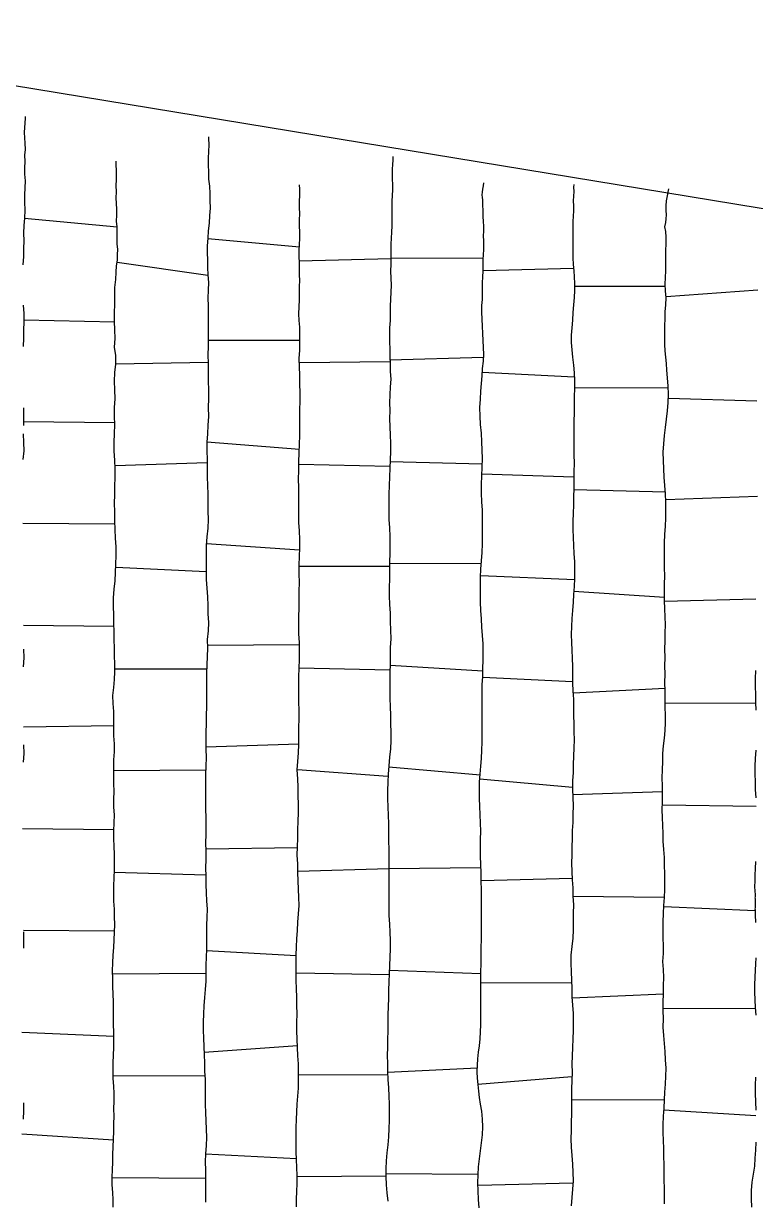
# Model space of a CAD drawing. Extents: x 703186 to 703989, y 1560402 to 1561368.
# Drawn here: x 703213.2 to 703249.1, y 1560906.8 to 1560964.6 of the extents above; entities that cross this region are included whole.
import ezdxf

# ---------------------------------------------------------------- set-up
doc = ezdxf.new("R2010")
doc.units = 0
for name, color, linetype in [('10124_2002_REAL', 30, 'Continuous'), ('AGROCAD PLL', 7, 'Continuous'), ('PANTE_2002', 7, 'Continuous')]:
    doc.layers.add(name, color=color, linetype=linetype)

msp = doc.modelspace()

# ---------------------------------------------------------------- linework, layer by layer
at = {"layer": '10124_2002_REAL'}
for points in [[(703213.2461, 1560960.07), (703213.2421, 1560959.9841), (703213.2383, 1560959.7482), (703213.2085, 1560959.5307), (703213.1935, 1560959.2909), (703213.2208, 1560959.0236), (703213.2336, 1560958.7566), (703213.2425, 1560958.4489), (703213.2197, 1560958.1708), (703213.2249, 1560957.8598), (703213.2075, 1560957.5594), (703213.2081, 1560957.2459), (703213.2517, 1560956.9078), (703213.2238, 1560956.5755), (703213.2142, 1560956.2325), (703213.2196, 1560955.8607), (703213.2321, 1560955.4728), (703213.2191, 1560955.0876), (703213.1851, 1560954.7185), (703213.1735, 1560954.3424), (703213.1848, 1560953.974), (703213.1698, 1560953.584), (703213.1738, 1560953.1955), (703213.1397, 1560952.794)], [(703222.2553, 1560959.0784), (703222.2581, 1560959.0016), (703222.263, 1560958.681), (703222.2513, 1560958.3538), (703222.2361, 1560958.022), (703222.2363, 1560957.6924), (703222.2496, 1560957.3451), (703222.2531, 1560956.9949), (703222.2995, 1560956.6463), (703222.3233, 1560956.2994), (703222.3223, 1560955.9464), (703222.3326, 1560955.5748), (703222.3013, 1560955.2057), (703222.2885, 1560954.8281), (703222.2369, 1560954.4662), (703222.2277, 1560954.0969), (703222.1931, 1560953.7292), (703222.1887, 1560953.3874), (703222.2005, 1560953.0249), (703222.2018, 1560952.659), (703222.2154, 1560952.2926), (703222.2469, 1560951.9199), (703222.236, 1560951.5449), (703222.2122, 1560951.1598), (703222.2328, 1560950.767), (703222.2329, 1560950.3797), (703222.2297, 1560949.995), (703222.233, 1560949.5892), (703222.2444, 1560949.1895), (703222.2436, 1560948.7758), (703222.2246, 1560948.3685), (703222.2346, 1560947.9349), (703222.2364, 1560947.5), (703222.2419, 1560947.0826), (703222.2489, 1560946.6504), (703222.2556, 1560946.2189), (703222.2439, 1560945.7871), (703222.2453, 1560945.3448), (703222.2141, 1560944.9224), (703222.2049, 1560944.4951), (703222.1716, 1560944.0789), (703222.175, 1560943.656), (703222.1815, 1560943.2296), (703222.1866, 1560942.802), (703222.1872, 1560942.372), (703222.2023, 1560941.9444), (703222.2123, 1560941.5263), (703222.2173, 1560941.1096), (703222.2262, 1560940.6929), (703222.2299, 1560940.2763), (703222.2188, 1560939.851), (703222.1718, 1560939.4322), (703222.1428, 1560939.0118), (703222.1441, 1560938.5894), (703222.1377, 1560938.1769), (703222.1391, 1560937.7555), (703222.1464, 1560937.337), (703222.1758, 1560936.9147), (703222.2068, 1560936.4859), (703222.2129, 1560936.063), (703222.2234, 1560935.644), (703222.2456, 1560935.2239), (703222.2333, 1560934.8062), (703222.1951, 1560934.3858), (703222.1988, 1560933.9682), (703222.1807, 1560933.5584), (703222.163, 1560933.1474), (703222.1492, 1560932.7226), (703222.1468, 1560932.3225), (703222.1621, 1560931.9036), (703222.151, 1560931.4894), (703222.1503, 1560931.0813), (703222.1448, 1560930.6679), (703222.1308, 1560930.2488), (703222.1145, 1560929.8329), (703222.1152, 1560929.4207), (703222.1295, 1560929.0019), (703222.1329, 1560928.5844), (703222.1218, 1560928.1673), (703222.1054, 1560927.7411), (703222.0997, 1560927.324), (703222.1034, 1560926.9056), (703222.1024, 1560926.4803), (703222.1061, 1560926.0606), (703222.1204, 1560925.6403), (703222.114, 1560925.2246), (703222.115, 1560924.8094), (703222.1121, 1560924.4045), (703222.118, 1560923.9951), (703222.1153, 1560923.5829), (703222.112, 1560923.1701), (703222.1159, 1560922.7625), (703222.1187, 1560922.3502), (703222.1343, 1560921.9408), (703222.1551, 1560921.548), (703222.1795, 1560921.1513), (703222.1792, 1560920.7488), (703222.1614, 1560920.3488), (703222.1599, 1560919.9512), (703222.1613, 1560919.5658), (703222.1542, 1560919.1799), (703222.1333, 1560918.7921), (703222.1209, 1560918.3965), (703222.128, 1560918.0059), (703222.1187, 1560917.6084), (703222.0949, 1560917.2045), (703222.054, 1560916.8033), (703222.0258, 1560916.3997), (703222.0056, 1560915.9978), (703221.9971, 1560915.5981), (703221.9933, 1560915.2024), (703222.001, 1560914.8027), (703222.0158, 1560914.3941), (703222.0452, 1560913.9892), (703222.0586, 1560913.593), (703222.063, 1560913.1879), (703222.0813, 1560912.7774), (703222.0899, 1560912.3702), (703222.0849, 1560911.9607), (703222.0947, 1560911.5573), (703222.1103, 1560911.1545), (703222.1206, 1560910.751), (703222.1399, 1560910.3454), (703222.1481, 1560909.9353), (703222.1371, 1560909.5285), (703222.1124, 1560909.1319), (703222.0914, 1560908.726), (703222.1031, 1560908.3298), (703222.1079, 1560907.9393), (703222.1107, 1560907.5436), (703222.0993, 1560907.1473), (703222.0977, 1560906.747)], [(703217.5741, 1560906.5009), (703217.5631, 1560906.8614), (703217.5494, 1560907.2301), (703217.5231, 1560907.6017), (703217.5263, 1560907.9783), (703217.5369, 1560908.347), (703217.5492, 1560908.7225), (703217.5585, 1560909.0917), (703217.5685, 1560909.4676), (703217.5846, 1560909.8487), (703217.5968, 1560910.2185), (703217.605, 1560910.5929), (703217.6138, 1560910.9698), (703217.6101, 1560911.3406), (703217.6154, 1560911.7181), (703217.6123, 1560912.0841), (703217.5969, 1560912.4568), (703217.5744, 1560912.83), (703217.5737, 1560913.2048), (703217.5771, 1560913.5906), (703217.5866, 1560913.97), (703217.6011, 1560914.3494), (703217.5971, 1560914.7268), (703217.5957, 1560915.0968), (703217.5939, 1560915.4723), (703217.5834, 1560915.8431), (703217.5814, 1560916.2144), (703217.579, 1560916.5895), (703217.5627, 1560916.9696), (703217.5561, 1560917.3484), (703217.546, 1560917.731), (703217.5425, 1560918.1182), (703217.5562, 1560918.5063), (703217.5714, 1560918.8803), (703217.5988, 1560919.2541), (703217.6241, 1560919.6398), (703217.6388, 1560920.0144), (703217.6516, 1560920.3854), (703217.6385, 1560920.7606), (703217.6301, 1560921.1437), (703217.6089, 1560921.5355), (703217.6059, 1560921.9164), (703217.6068, 1560922.2899), (703217.6169, 1560922.6818), (703217.6286, 1560923.0698), (703217.6321, 1560923.459), (703217.634, 1560923.8426), (703217.622, 1560924.227), (703217.6086, 1560924.6087), (703217.6017, 1560924.9877), (703217.6185, 1560925.3875), (703217.6314, 1560925.7727), (703217.6099, 1560926.1578), (703217.6008, 1560926.5453), (703217.6217, 1560926.9284), (703217.6078, 1560927.3195), (703217.6025, 1560927.7064), (703217.6005, 1560928.086), (703217.6052, 1560928.4739), (703217.6357, 1560928.8664), (703217.6294, 1560929.264), (703217.6056, 1560929.656), (703217.6044, 1560930.0501), (703217.6087, 1560930.448), (703217.601, 1560930.8493), (703217.5682, 1560931.2395), (703217.5619, 1560931.6321), (703217.5984, 1560932.0237), (703217.6293, 1560932.4171), (703217.6509, 1560932.8006), (703217.6511, 1560933.1898), (703217.6331, 1560933.5891), (703217.6337, 1560933.9809), (703217.6268, 1560934.3677), (703217.6144, 1560934.762), (703217.5992, 1560935.1829), (703217.5983, 1560935.5935), (703217.5918, 1560936.0146), (703217.5898, 1560936.4393), (703217.6227, 1560936.8583), (703217.6702, 1560937.2625), (703217.6847, 1560937.6732), (703217.7047, 1560938.091), (703217.7157, 1560938.5104), (703217.7105, 1560938.9309), (703217.6904, 1560939.3684), (703217.6746, 1560939.7914), (703217.6524, 1560940.2198), (703217.6458, 1560940.6501), (703217.634, 1560941.0811), (703217.6545, 1560941.4959), (703217.6539, 1560941.9201), (703217.6663, 1560942.3504), (703217.6725, 1560942.7669), (703217.6597, 1560943.1911), (703217.6272, 1560943.6435), (703217.6204, 1560944.0694), (703217.6335, 1560944.5021), (703217.6572, 1560944.9372), (703217.6433, 1560945.3597), (703217.6296, 1560945.7851), (703217.6642, 1560946.2079), (703217.6599, 1560946.6424), (703217.6407, 1560947.0683), (703217.6475, 1560947.4937), (703217.7051, 1560947.9148), (703217.6984, 1560948.3373), (703217.6438, 1560948.7511), (703217.6647, 1560949.1775), (703217.6527, 1560949.5892), (703217.6436, 1560950.0037), (703217.6342, 1560950.4245), (703217.6485, 1560950.8489), (703217.6528, 1560951.2731), (703217.6531, 1560951.6733), (703217.7002, 1560952.0762), (703217.715, 1560952.4289), (703217.7358, 1560952.7343), (703217.7766, 1560953.0165), (703217.7825, 1560953.2962), (703217.7922, 1560953.5461), (703217.7733, 1560953.821), (703217.7621, 1560954.0938), (703217.7717, 1560954.3767), (703217.7608, 1560954.6565), (703217.7261, 1560954.9393), (703217.7492, 1560955.2306), (703217.7546, 1560955.5211), (703217.7389, 1560955.7975), (703217.7235, 1560956.0772), (703217.7361, 1560956.3704), (703217.725, 1560956.6774), (703217.7267, 1560956.9621), (703217.7388, 1560957.2257), (703217.7274, 1560957.462), (703217.7115, 1560957.6602), (703217.7196, 1560957.8059), (703217.7247, 1560957.8805)], [(703231.3062, 1560958.1125), (703231.3085, 1560957.9305), (703231.2839, 1560957.7141), (703231.2715, 1560957.4942), (703231.2726, 1560957.2546), (703231.2791, 1560957.0007), (703231.2954, 1560956.7379), (703231.2958, 1560956.4726), (703231.2726, 1560956.2019), (703231.2561, 1560955.9222), (703231.2527, 1560955.637), (703231.2573, 1560955.335), (703231.2622, 1560955.0224), (703231.257, 1560954.7029), (703231.2359, 1560954.3924), (703231.2181, 1560954.0911), (703231.2102, 1560953.7974), (703231.2146, 1560953.484), (703231.2091, 1560953.1562), (703231.2099, 1560952.8136), (703231.199, 1560952.4808), (703231.2012, 1560952.1364), (703231.2177, 1560951.7904), (703231.2102, 1560951.4459), (703231.1933, 1560951.1059), (703231.1725, 1560950.7557), (703231.1719, 1560950.4033), (703231.1725, 1560950.0512), (703231.1462, 1560949.6978), (703231.144, 1560949.348), (703231.1406, 1560948.9989), (703231.1575, 1560948.643), (703231.1624, 1560948.2844), (703231.1728, 1560947.9174), (703231.1815, 1560947.5494), (703231.2014, 1560947.1689), (703231.1841, 1560946.7893), (703231.1595, 1560946.4005), (703231.1392, 1560946.0162), (703231.1535, 1560945.6315), (703231.1503, 1560945.235), (703231.1622, 1560944.826), (703231.1757, 1560944.4267), (703231.194, 1560944.0283), (703231.1877, 1560943.6167), (703231.1685, 1560943.2088), (703231.1589, 1560942.7961), (703231.149, 1560942.3752), (703231.1252, 1560941.9506), (703231.1056, 1560941.527), (703231.1154, 1560941.1064), (703231.1164, 1560940.6924), (703231.1179, 1560940.2761), (703231.1371, 1560939.8663), (703231.1586, 1560939.4468), (703231.162, 1560939.0184), (703231.1549, 1560938.6113), (703231.1497, 1560938.196), (703231.1499, 1560937.7819), (703231.1447, 1560937.3653), (703231.1281, 1560936.9453), (703231.1209, 1560936.5305), (703231.1444, 1560936.1109), (703231.1771, 1560935.6827), (703231.1814, 1560935.2682), (703231.201, 1560934.8431), (703231.2027, 1560934.4222), (703231.1846, 1560933.9929), (703231.1837, 1560933.5861), (703231.1833, 1560933.1782), (703231.1577, 1560932.7598), (703231.1584, 1560932.3515), (703231.1528, 1560931.9301), (703231.1545, 1560931.4983), (703231.1718, 1560931.0747), (703231.1909, 1560930.6699), (703231.1938, 1560930.2536), (703231.2051, 1560929.8329), (703231.206, 1560929.4224), (703231.185, 1560929.0198), (703231.1512, 1560928.6012), (703231.109, 1560928.1882), (703231.0735, 1560927.7778), (703231.0591, 1560927.3786), (703231.0488, 1560926.9776), (703231.0385, 1560926.5713), (703231.0618, 1560926.1587), (703231.0782, 1560925.752), (703231.0923, 1560925.3367), (703231.0968, 1560924.9167), (703231.0989, 1560924.4932), (703231.1095, 1560924.0776), (703231.1167, 1560923.6583), (703231.1117, 1560923.2423), (703231.1162, 1560922.8321), (703231.119, 1560922.4257), (703231.1099, 1560922.024), (703231.1128, 1560921.6276), (703231.1122, 1560921.2321), (703231.1145, 1560920.8281), (703231.1488, 1560920.4137), (703231.1613, 1560920.0102), (703231.1763, 1560919.6002), (703231.1763, 1560919.196), (703231.165, 1560918.7839), (703231.144, 1560918.3826), (703231.1295, 1560917.9755), (703231.1092, 1560917.5685), (703231.0928, 1560917.172), (703231.0883, 1560916.7675), (703231.0771, 1560916.3563), (703231.0662, 1560915.9531), (703231.0569, 1560915.5505), (703231.06, 1560915.1549), (703231.0526, 1560914.7614), (703231.0472, 1560914.3625), (703231.0315, 1560913.9623), (703231.0435, 1560913.5654), (703231.0488, 1560913.1655), (703231.067, 1560912.7704), (703231.0981, 1560912.3659), (703231.1035, 1560911.9673), (703231.1214, 1560911.5666), (703231.1205, 1560911.1584), (703231.1209, 1560910.761), (703231.1153, 1560910.3731), (703231.0884, 1560909.9675), (703231.0568, 1560909.5723), (703231.0167, 1560909.1784), (703230.9774, 1560908.7769), (703230.961, 1560908.3942), (703230.959, 1560908.0057), (703230.9864, 1560907.6101), (703231.0205, 1560907.2113), (703231.0599, 1560906.8003)], [(703226.5695, 1560906.5202), (703226.5808, 1560906.8986), (703226.5903, 1560907.2821), (703226.6082, 1560907.6686), (703226.6054, 1560908.0625), (703226.5894, 1560908.4557), (703226.5708, 1560908.844), (703226.5607, 1560909.2325), (703226.5551, 1560909.6364), (703226.5584, 1560910.038), (703226.5672, 1560910.4237), (703226.5776, 1560910.8151), (703226.5885, 1560911.1936), (703226.6143, 1560911.5677), (703226.6386, 1560911.9624), (703226.6673, 1560912.3592), (703226.6777, 1560912.7549), (703226.6771, 1560913.1534), (703226.666, 1560913.5424), (703226.6457, 1560913.9427), (703226.621, 1560914.3424), (703226.6062, 1560914.7521), (703226.5963, 1560915.1712), (703226.5909, 1560915.5831), (703226.6012, 1560915.9947), (703226.5975, 1560916.4054), (703226.5871, 1560916.8156), (703226.5679, 1560917.2345), (703226.5593, 1560917.649), (703226.5661, 1560918.066), (703226.5666, 1560918.4811), (703226.5671, 1560918.8824), (703226.5801, 1560919.2857), (703226.5948, 1560919.6918), (703226.6174, 1560920.0996), (703226.6489, 1560920.5073), (703226.6791, 1560920.9107), (703226.6986, 1560921.3198), (703226.6933, 1560921.7223), (703226.6679, 1560922.1292), (703226.651, 1560922.5369), (703226.6474, 1560922.9506), (703226.6341, 1560923.3724), (703226.6122, 1560923.7875), (703226.6242, 1560924.209), (703226.6342, 1560924.6275), (703226.6483, 1560925.0434), (703226.6645, 1560925.4581), (703226.6731, 1560925.8805), (703226.668, 1560926.294), (703226.665, 1560926.7094), (703226.65, 1560927.1364), (703226.6353, 1560927.551), (703226.6164, 1560927.9803), (703226.6473, 1560928.3993), (703226.6776, 1560928.816), (703226.6846, 1560929.2331), (703226.6835, 1560929.6485), (703226.698, 1560930.0646), (703226.7052, 1560930.4877), (703226.6999, 1560930.9091), (703226.6871, 1560931.3139), (703226.6936, 1560931.7292), (703226.6901, 1560932.1497), (703226.6902, 1560932.5615), (703226.7108, 1560932.9854), (703226.7194, 1560933.4033), (703226.724, 1560933.828), (703226.7167, 1560934.2397), (703226.6963, 1560934.6636), (703226.6892, 1560935.0919), (703226.6924, 1560935.505), (703226.7002, 1560935.9357), (703226.7034, 1560936.353), (703226.7126, 1560936.7662), (703226.721, 1560937.1898), (703226.7063, 1560937.6155), (703226.7065, 1560938.0453), (703226.7246, 1560938.4638), (703226.7315, 1560938.8882), (703226.7377, 1560939.3069), (703226.7225, 1560939.7202), (703226.6931, 1560940.1402), (703226.6894, 1560940.5741), (703226.6979, 1560940.997), (703226.6823, 1560941.425), (703226.69, 1560941.8451), (703226.6684, 1560942.2601), (703226.6888, 1560942.686), (703226.698, 1560943.118), (703226.7115, 1560943.5527), (703226.7242, 1560943.9836), (703226.7398, 1560944.4077), (703226.7322, 1560944.8276), (703226.7336, 1560945.2448), (703226.7326, 1560945.6701), (703226.7609, 1560946.0863), (703226.7508, 1560946.5098), (703226.7418, 1560946.9437), (703226.738, 1560947.3643), (703226.7183, 1560947.7794), (703226.7141, 1560948.1914), (703226.7328, 1560948.5968), (703226.7318, 1560948.9817), (703226.7374, 1560949.3607), (703226.743, 1560949.7194), (703226.7138, 1560950.0524), (703226.6866, 1560950.3901), (703226.6988, 1560950.7313), (703226.7218, 1560951.0737), (703226.72, 1560951.4162), (703226.7307, 1560951.7319), (703226.739, 1560952.0146), (703226.7281, 1560952.2922), (703226.7244, 1560952.5849), (703226.7167, 1560952.881), (703226.7093, 1560953.1916), (703226.7129, 1560953.499), (703226.7236, 1560953.7881), (703226.7332, 1560954.0896), (703226.7327, 1560954.3931), (703226.719, 1560954.697), (703226.7202, 1560955.0013), (703226.734, 1560955.2992), (703226.7248, 1560955.6012), (703226.7169, 1560955.8996), (703226.739, 1560956.2078), (703226.7425, 1560956.5061), (703226.719, 1560956.7152)], [(703235.55, 1560906.4748), (703235.5165, 1560906.8855), (703235.5002, 1560907.3022), (703235.4899, 1560907.7064), (703235.4909, 1560908.0985), (703235.5159, 1560908.4959), (703235.5636, 1560908.8887), (703235.6197, 1560909.2749), (703235.6653, 1560909.6676), (703235.7087, 1560910.0579), (703235.7296, 1560910.4508), (703235.7174, 1560910.834), (703235.6731, 1560911.2166), (703235.6114, 1560911.5737), (703235.5638, 1560911.898), (703235.5248, 1560912.2065), (703235.4921, 1560912.5253), (703235.4668, 1560912.8407), (703235.4571, 1560913.1618), (703235.4647, 1560913.4799), (703235.4797, 1560913.7933), (703235.5203, 1560914.1134), (703235.5581, 1560914.4375), (703235.5895, 1560914.7677), (703235.6125, 1560915.1151), (703235.6334, 1560915.4682), (703235.6336, 1560915.8167), (703235.6326, 1560916.1774), (703235.6318, 1560916.5486), (703235.6277, 1560916.9205), (703235.635, 1560917.3015), (703235.6371, 1560917.6861), (703235.6369, 1560918.0719), (703235.6387, 1560918.4656), (703235.6399, 1560918.8548), (703235.6405, 1560919.254), (703235.6561, 1560919.6609), (703235.6672, 1560920.0634), (703235.6646, 1560920.4739), (703235.669, 1560920.8767), (703235.6687, 1560921.2859), (703235.6656, 1560921.6873), (703235.6588, 1560922.0923), (703235.6537, 1560922.5124), (703235.6433, 1560922.9218), (703235.631, 1560923.3334), (703235.6136, 1560923.7428), (703235.6092, 1560924.1568), (703235.6174, 1560924.5656), (703235.6252, 1560924.9683), (703235.6141, 1560925.3752), (703235.6026, 1560925.788), (703235.5806, 1560926.1935), (703235.5626, 1560926.592), (703235.558, 1560926.9932), (703235.568, 1560927.3912), (703235.6026, 1560927.7763), (703235.636, 1560928.1697), (703235.6613, 1560928.5511), (703235.6802, 1560928.948), (703235.6931, 1560929.3504), (703235.6939, 1560929.7561), (703235.6948, 1560930.1629), (703235.6916, 1560930.5661), (703235.6936, 1560930.9623), (703235.6879, 1560931.3592), (703235.6942, 1560931.7607), (703235.702, 1560932.1676), (703235.7214, 1560932.565), (703235.7331, 1560932.9696), (703235.7434, 1560933.3665), (703235.7524, 1560933.7744), (703235.7476, 1560934.1804), (703235.7178, 1560934.5813), (703235.6839, 1560934.9934), (703235.6694, 1560935.4096), (703235.6375, 1560935.8155), (703235.6114, 1560936.2237), (703235.6115, 1560936.6366), (703235.6176, 1560937.0467), (703235.6192, 1560937.4545), (703235.6357, 1560937.8493), (703235.6552, 1560938.2533), (703235.6914, 1560938.6663), (703235.7161, 1560939.0802), (703235.7137, 1560939.4894), (703235.7157, 1560939.9008), (703235.7171, 1560940.3161), (703235.7043, 1560940.7341), (703235.6795, 1560941.1484), (703235.6681, 1560941.5696), (703235.6638, 1560941.9952), (703235.6756, 1560942.4219), (703235.6892, 1560942.8505), (703235.7099, 1560943.2701), (703235.6996, 1560943.6803), (703235.6856, 1560944.0971), (703235.6599, 1560944.5183), (703235.6206, 1560944.9415), (703235.5944, 1560945.363), (703235.5887, 1560945.7842), (703235.6056, 1560946.1896), (703235.6338, 1560946.5763), (703235.663, 1560946.9616), (703235.6892, 1560947.3352), (703235.7085, 1560947.7046), (703235.7541, 1560948.0537), (703235.7694, 1560948.3867), (703235.7603, 1560948.723), (703235.747, 1560949.0664), (703235.7271, 1560949.4167), (703235.7079, 1560949.7743), (703235.6885, 1560950.1229), (703235.6717, 1560950.4704), (703235.6764, 1560950.7938), (703235.7149, 1560951.0873), (703235.7166, 1560951.3623), (703235.7068, 1560951.6346), (703235.7084, 1560951.911), (703235.7264, 1560952.1971), (703235.7465, 1560952.4857), (703235.7394, 1560952.7678), (703235.7388, 1560953.0403), (703235.7669, 1560953.2931), (703235.7847, 1560953.5173), (703235.7832, 1560953.7434), (703235.7766, 1560953.9755), (703235.7676, 1560954.2094), (703235.7697, 1560954.4454), (703235.7717, 1560954.6862), (703235.7573, 1560954.9223), (703235.7487, 1560955.1575), (703235.7492, 1560955.3608), (703235.7474, 1560955.5164), (703235.7349, 1560955.661), (703235.7271, 1560955.7869), (703235.7308, 1560955.8926), (703235.7257, 1560955.9889), (703235.7123, 1560956.0957), (703235.7036, 1560956.2262), (703235.7097, 1560956.3615), (703235.7295, 1560956.5016), (703235.7542, 1560956.6702), (703235.7778, 1560956.8181)], [(703240.1958, 1560956.7403), (703240.1894, 1560956.6), (703240.1914, 1560956.3832), (703240.1842, 1560956.1636), (703240.1718, 1560955.932), (703240.1746, 1560955.6881), (703240.1779, 1560955.4367), (703240.1695, 1560955.1871), (703240.1545, 1560954.916), (703240.1443, 1560954.6374), (703240.1496, 1560954.3615), (703240.1536, 1560954.0673), (703240.1544, 1560953.756), (703240.1473, 1560953.4398), (703240.1432, 1560953.1328), (703240.1724, 1560952.8098), (703240.1955, 1560952.502), (703240.2215, 1560952.193), (703240.2308, 1560951.8684), (703240.2299, 1560951.5317), (703240.2183, 1560951.1797), (703240.1791, 1560950.8204), (703240.1565, 1560950.4497), (703240.1275, 1560950.0789), (703240.0953, 1560949.7027), (703240.0666, 1560949.3346), (703240.0665, 1560948.9704), (703240.0933, 1560948.6093), (703240.1379, 1560948.2462), (703240.1782, 1560947.8669), (703240.2122, 1560947.4841), (703240.2263, 1560947.1036), (703240.2248, 1560946.715), (703240.2176, 1560946.3153), (703240.2224, 1560945.9202), (703240.2171, 1560945.5172), (703240.2019, 1560945.1102), (703240.1976, 1560944.7074), (703240.1956, 1560944.3048), (703240.2016, 1560943.8845), (703240.2034, 1560943.4636), (703240.2066, 1560943.0439), (703240.2017, 1560942.6214), (703240.2002, 1560942.2097), (703240.1948, 1560941.8048), (703240.1842, 1560941.395), (703240.1807, 1560940.9804), (703240.1622, 1560940.5846), (703240.1559, 1560940.1893), (703240.1567, 1560939.7974), (703240.1723, 1560939.4022), (703240.1811, 1560939.0058), (703240.205, 1560938.6068), (703240.2231, 1560938.1994), (703240.2253, 1560937.79), (703240.225, 1560937.3854), (703240.212, 1560936.9898), (703240.1858, 1560936.6038), (703240.1693, 1560936.2168), (703240.137, 1560935.8172), (703240.1034, 1560935.4192), (703240.085, 1560935.0209), (703240.0666, 1560934.6286), (703240.0772, 1560934.2426), (703240.101, 1560933.8578), (703240.1242, 1560933.4701), (703240.1283, 1560933.0639), (703240.1266, 1560932.6617), (703240.1406, 1560932.2589), (703240.1535, 1560931.8569), (703240.174, 1560931.4516), (703240.1777, 1560931.046), (703240.1888, 1560930.6506), (703240.1941, 1560930.2489), (703240.2054, 1560929.8499), (703240.213, 1560929.4578), (703240.1945, 1560929.0603), (703240.1815, 1560928.6589), (703240.1633, 1560928.2545), (703240.1594, 1560927.8489), (703240.1341, 1560927.4459), (703240.1303, 1560927.0323), (703240.1439, 1560926.6306), (703240.1614, 1560926.2216), (703240.1564, 1560925.8091), (703240.1437, 1560925.4039), (703240.12, 1560925), (703240.1097, 1560924.6083), (703240.1065, 1560924.2101), (703240.1066, 1560923.8051), (703240.0839, 1560923.4057), (703240.0922, 1560922.9967), (703240.121, 1560922.589), (703240.15, 1560922.1866), (703240.1459, 1560921.7737), (703240.1759, 1560921.3603), (703240.1699, 1560920.9491), (703240.165, 1560920.5293), (703240.1605, 1560920.1259), (703240.1431, 1560919.7157), (703240.0947, 1560919.3048), (703240.0504, 1560918.8905), (703240.0475, 1560918.4898), (703240.0621, 1560918.0733), (703240.0804, 1560917.6514), (703240.0965, 1560917.2496), (703240.1079, 1560916.8347), (703240.1261, 1560916.4296), (703240.1627, 1560916.0263), (703240.1722, 1560915.6097), (703240.1618, 1560915.1906), (703240.1491, 1560914.7721), (703240.1365, 1560914.3481), (703240.1175, 1560913.9386), (703240.1003, 1560913.5306), (703240.1098, 1560913.1218), (703240.0978, 1560912.7221), (703240.0891, 1560912.3147), (703240.0798, 1560911.9101), (703240.079, 1560911.5001), (703240.0755, 1560911.0898), (703240.0689, 1560910.6811), (703240.0617, 1560910.2735), (703240.0584, 1560909.859), (703240.0753, 1560909.4483), (703240.1039, 1560909.0448), (703240.1267, 1560908.6273), (703240.1417, 1560908.2148), (703240.1579, 1560907.8041), (703240.1392, 1560907.393), (703240.1066, 1560906.9794), (703240.0681, 1560906.5729)], [(703244.6492, 1560906.6699), (703244.6533, 1560907.0566), (703244.6438, 1560907.4434), (703244.6415, 1560907.8353), (703244.6383, 1560908.2118), (703244.63, 1560908.6013), (703244.6212, 1560908.9967), (703244.6114, 1560909.3879), (703244.6038, 1560909.7788), (703244.5929, 1560910.1745), (703244.5907, 1560910.5586), (703244.6037, 1560910.9705), (703244.6295, 1560911.3774), (703244.6524, 1560911.7717), (703244.6739, 1560912.1616), (703244.6999, 1560912.5514), (703244.7231, 1560912.9398), (703244.7328, 1560913.3385), (703244.7081, 1560913.7424), (703244.6857, 1560914.1494), (703244.6528, 1560914.5436), (703244.6152, 1560914.9406), (703244.5894, 1560915.3494), (703244.598, 1560915.7612), (703244.5919, 1560916.1644), (703244.5941, 1560916.5836), (703244.5999, 1560916.9869), (703244.5975, 1560917.3863), (703244.6142, 1560917.7931), (703244.5948, 1560918.1881), (703244.5683, 1560918.577), (703244.5972, 1560918.968), (703244.5974, 1560919.3476), (703244.5907, 1560919.729), (703244.5828, 1560920.1241), (703244.5881, 1560920.5243), (703244.6016, 1560920.927), (703244.6195, 1560921.3273), (703244.6455, 1560921.7201), (703244.6634, 1560922.113), (703244.6758, 1560922.5063), (703244.6693, 1560922.8915), (703244.659, 1560923.288), (703244.6442, 1560923.6824), (703244.6134, 1560924.0809), (703244.5863, 1560924.4763), (703244.5786, 1560924.8611), (703244.5623, 1560925.254), (703244.5505, 1560925.6422), (703244.5419, 1560926.0223), (703244.5483, 1560926.4153), (703244.5574, 1560926.8095), (703244.5576, 1560927.2008), (703244.5426, 1560927.5976), (703244.5499, 1560927.99), (703244.5649, 1560928.3938), (703244.5765, 1560928.7829), (703244.6057, 1560929.1706), (703244.6535, 1560929.5494), (703244.6904, 1560929.9223), (703244.7054, 1560930.2901), (703244.7041, 1560930.6693), (703244.6905, 1560931.0628), (703244.6896, 1560931.4633), (703244.6842, 1560931.8646), (703244.6741, 1560932.2699), (703244.6796, 1560932.6809), (703244.676, 1560933.0877), (703244.6782, 1560933.5007), (703244.6698, 1560933.9106), (703244.6832, 1560934.3176), (703244.6885, 1560934.7153), (703244.6951, 1560935.1143), (703244.6849, 1560935.504), (703244.6615, 1560935.8909), (703244.6506, 1560936.2982), (703244.6491, 1560936.7091), (703244.653, 1560937.1077), (703244.6642, 1560937.5141), (703244.6596, 1560937.9143), (703244.6443, 1560938.3196), (703244.6436, 1560938.7292), (703244.6546, 1560939.1381), (703244.6733, 1560939.5454), (703244.6983, 1560939.9489), (703244.7101, 1560940.3474), (703244.7212, 1560940.7433), (703244.7185, 1560941.1411), (703244.7034, 1560941.5461), (703244.6744, 1560941.9476), (703244.6358, 1560942.356), (703244.617, 1560942.766), (703244.6004, 1560943.1725), (703244.5892, 1560943.5815), (703244.6114, 1560943.9993), (703244.6477, 1560944.4078), (703244.693, 1560944.8072), (703244.7448, 1560945.2084), (703244.8021, 1560945.6179), (703244.8352, 1560946.0246), (703244.8478, 1560946.4305), (703244.8316, 1560946.8374), (703244.8008, 1560947.2355), (703244.7727, 1560947.6124), (703244.7576, 1560947.951), (703244.7248, 1560948.2563), (703244.6923, 1560948.5667), (703244.6707, 1560948.8743), (703244.667, 1560949.1815), (703244.6711, 1560949.49), (703244.6693, 1560949.8162), (703244.6779, 1560950.1404), (703244.6917, 1560950.4816), (703244.7156, 1560950.8268), (703244.7304, 1560951.1749), (703244.7055, 1560951.5196), (703244.6837, 1560951.8465), (703244.6936, 1560952.1717), (703244.7126, 1560952.4996), (703244.7171, 1560952.8251), (703244.7153, 1560953.1524), (703244.7234, 1560953.4885), (703244.734, 1560953.8188), (703244.7317, 1560954.1516), (703244.7147, 1560954.4337), (703244.6726, 1560954.6528), (703244.7214, 1560954.8688), (703244.7283, 1560955.0547), (703244.7434, 1560955.2475), (703244.7413, 1560955.4534), (703244.7257, 1560955.6831), (703244.7519, 1560955.9285), (703244.8006, 1560956.1781), (703244.8535, 1560956.4326), (703244.8702, 1560956.5241)], [(703213.1508, 1560950.8063), (703213.1846, 1560950.3998), (703213.1751, 1560949.9933), (703213.1611, 1560949.5853), (703213.1706, 1560949.1821), (703213.1529, 1560948.7739)], [(703213.1642, 1560945.7586), (703213.1708, 1560945.3245), (703213.1663, 1560944.9045)], [(703213.1483, 1560944.4865), (703213.174, 1560944.0693), (703213.175, 1560943.6571), (703213.1379, 1560943.2304)], [(703213.1671, 1560933.9124), (703213.1841, 1560933.4846), (703213.1566, 1560933.0522)], [(703249.1271, 1560932.8691), (703249.111, 1560932.4779), (703249.1122, 1560932.0858), (703249.1147, 1560931.6901), (703249.118, 1560931.3), (703249.141, 1560930.9124)], [(703213.1604, 1560929.2154), (703213.1804, 1560928.7862), (703213.1502, 1560928.359)], [(703249.1328, 1560928.9474), (703249.1007, 1560928.5503), (703249.0816, 1560928.1737), (703249.0883, 1560927.7876), (703249.0981, 1560927.4003), (703249.1129, 1560927.0125), (703249.1392, 1560926.6085)], [(703249.1256, 1560923.4904), (703249.1019, 1560923.1372), (703249.0869, 1560922.817), (703249.082, 1560922.5252), (703249.0749, 1560922.2581), (703249.0824, 1560922.0324), (703249.0995, 1560921.8568), (703249.1075, 1560921.745), (703249.0955, 1560921.6919), (703249.0978, 1560921.6622), (703249.1008, 1560921.635), (703249.1005, 1560921.6154), (703249.1001, 1560921.6079), (703249.1014, 1560921.6048), (703249.1091, 1560921.5718), (703249.1068, 1560921.5432), (703249.1043, 1560921.5051), (703249.1081, 1560921.4673), (703249.1042, 1560921.4299), (703249.1038, 1560921.3837), (703249.1057, 1560921.3405), (703249.1038, 1560921.2991), (703249.1027, 1560921.2587), (703249.102, 1560921.2134), (703249.0958, 1560921.1637), (703249.0972, 1560921.1173), (703249.1046, 1560921.072), (703249.0998, 1560921.027), (703249.099, 1560920.9828), (703249.0993, 1560920.9236), (703249.0996, 1560920.8306), (703249.1072, 1560920.7311), (703249.1171, 1560920.6216), (703249.1252, 1560920.4921)], [(703213.1606, 1560920.029), (703213.1701, 1560919.6274), (703213.1653, 1560919.233)], [(703249.1424, 1560918.7608), (703249.1151, 1560918.4625), (703249.1014, 1560918.1441), (703249.0817, 1560917.8042), (703249.0702, 1560917.4348), (703249.0693, 1560917.06), (703249.086, 1560916.6883), (703249.1102, 1560916.3162), (703249.1323, 1560915.9396)], [(703249.129, 1560912.8962), (703249.1017, 1560912.4986), (703249.0992, 1560912.0878), (703249.1163, 1560911.6764), (703249.1336, 1560911.2684)], [(703213.1599, 1560911.6293), (703213.1682, 1560911.2374), (703213.1455, 1560910.8353)], [(703249.1443, 1560909.7005), (703249.1172, 1560909.3034), (703249.093, 1560908.9113), (703249.0661, 1560908.5234), (703249.0033, 1560908.1289), (703248.9488, 1560907.7292), (703248.9164, 1560907.3289), (703248.9049, 1560906.9189), (703248.9323, 1560906.5011)]]:
    msp.add_lwpolyline(points, dxfattribs=at)
at = {"layer": 'AGROCAD PLL', "color": 1, "true_color": 0xff0000}
for points in [[(703213.2184, 1560955.0805), (703217.7606, 1560954.6621)], [(703213.2184, 1560955.0805), (703217.7601, 1560954.6622)], [(703231.167, 1560948.1211), (703235.7632, 1560948.2513)], [(703240.225, 1560946.7595), (703244.8354, 1560946.7417)], [(703222.1731, 1560944.0971), (703226.7168, 1560943.7336)], [(703222.149, 1560939.1013), (703226.7298, 1560938.7854)], [(703235.6224, 1560937.532), (703240.2235, 1560937.3397)], [(703231.1804, 1560933.1309), (703235.7297, 1560932.8526)], [(703222.1259, 1560929.1087), (703226.6845, 1560929.2644)], [(703235.5815, 1560927.5419), (703240.1312, 1560927.1331)], [(703244.546, 1560926.2721), (703249.1547, 1560926.197)], [(703217.5439, 1560917.9632), (703222.128, 1560918.0047)], [(703217.5439, 1560917.9632), (703222.128, 1560918.0047)], [(703226.5652, 1560918.0086), (703231.1274, 1560917.9342)], [(703222.0358, 1560914.1182), (703226.6171, 1560914.4508)], [(703235.4897, 1560912.5546), (703240.1039, 1560912.9248)], [(703240.0796, 1560911.7886), (703244.6529, 1560911.7796)], [(703240.0796, 1560911.7886), (703244.6528, 1560911.7796)], [(703217.5262, 1560907.9668), (703222.108, 1560907.9278)], [(703217.5262, 1560907.9668), (703222.108, 1560907.9278)], [(703235.493, 1560907.5837), (703240.1533, 1560907.7025)]]:
    msp.add_lwpolyline(points, dxfattribs=at)
at = {"layer": 'AGROCAD PLL', "color": 3, "true_color": 0x00ff00}
for points in [[(703222.2269, 1560954.0887), (703226.7191, 1560953.666)], [(703217.763, 1560952.9221), (703222.2159, 1560952.2783)], [(703217.763, 1560952.9221), (703222.2166, 1560952.2782)], [(703226.7142, 1560952.9857), (703231.2092, 1560953.0928)], [(703231.2092, 1560953.1179), (703235.7486, 1560953.1285)], [(703240.2305, 1560951.7453), (703244.6912, 1560951.7334)], [(703244.7261, 1560951.2343), (703249.231, 1560951.5598)], [(703213.1774, 1560950.0912), (703217.644, 1560949.9869)], [(703222.2442, 1560949.0937), (703226.7333, 1560949.085)], [(703217.7048, 1560947.9327), (703222.233, 1560948.0045)], [(703226.7162, 1560947.9903), (703231.1694, 1560948.0357)], [(703235.6988, 1560947.5194), (703240.2196, 1560947.2832)], [(703213.1683, 1560945.0926), (703217.6537, 1560945.0445)], [(703217.6672, 1560942.9411), (703222.1833, 1560943.0774)], [(703226.6953, 1560942.9927), (703231.1613, 1560942.8976)], [(703231.1666, 1560943.1251), (703235.6975, 1560943.0197)], [(703235.679, 1560942.5276), (703240.2008, 1560942.3841)], [(703240.1936, 1560941.7601), (703244.6964, 1560941.6437)], [(703244.714, 1560941.2608), (703249.2141, 1560941.4286)], [(703213.1341, 1560940.0979), (703217.6603, 1560940.0678)], [(703231.1497, 1560938.1277), (703235.6492, 1560938.1298)], [(703240.1966, 1560936.763), (703244.65, 1560936.4607)], [(703244.6515, 1560936.2631), (703249.1427, 1560936.3833)], [(703222.1976, 1560934.1065), (703226.7184, 1560934.1466)], [(703217.651, 1560932.9495), (703222.1565, 1560932.9471)], [(703226.711, 1560932.9974), (703231.1666, 1560932.9057)], [(703240.1579, 1560931.7695), (703244.6809, 1560931.9982)], [(703217.6012, 1560927.9565), (703222.1146, 1560927.9803)], [(703226.6179, 1560928.0007), (703231.0697, 1560927.6724)], [(703231.1046, 1560928.1369), (703235.6001, 1560927.748)], [(703213.1141, 1560925.1064), (703217.6043, 1560925.0497)], [(703222.1163, 1560924.1097), (703226.6232, 1560924.1746)], [(703231.1128, 1560923.1403), (703235.6353, 1560923.1899)], [(703217.6253, 1560922.9592), (703222.1153, 1560922.8238)], [(703226.6457, 1560923.0034), (703231.1128, 1560923.1443)], [(703235.6529, 1560922.5448), (703240.1161, 1560922.6582)], [(703240.1459, 1560921.7767), (703244.6463, 1560921.732)], [(703240.1459, 1560921.7767), (703244.646, 1560921.732)], [(703244.6172, 1560921.2769), (703249.1039, 1560921.0762)], [(703244.6172, 1560921.2769), (703249.105, 1560921.0762)], [(703213.161, 1560920.1074), (703217.6413, 1560920.0874)], [(703231.1355, 1560918.1431), (703235.6369, 1560917.9828)], [(703240.1101, 1560916.7846), (703244.5999, 1560916.9863)], [(703240.1101, 1560916.7846), (703244.5999, 1560916.9863)], [(703244.5925, 1560916.2805), (703249.1137, 1560916.2567)], [(703213.0898, 1560915.11), (703217.5964, 1560914.9076)], [(703217.5741, 1560912.9644), (703222.0726, 1560912.9728)], [(703244.6239, 1560911.289), (703249.1459, 1560911.0023)], [(703213.0889, 1560910.1154), (703217.5832, 1560909.8144)], [(703222.1119, 1560909.1213), (703226.5696, 1560908.8907)], [(703230.9598, 1560908.1537), (703235.4929, 1560908.1304)]]:
    msp.add_lwpolyline(points, dxfattribs=at)
at = {"layer": 'AGROCAD PLL', "color": 5, "true_color": 0x0000ff}
for points in [[(703235.7459, 1560952.5094), (703240.1866, 1560952.6212)], [(703244.842, 1560946.2433), (703249.1808, 1560946.1086)], [(703217.6977, 1560937.9438), (703222.1395, 1560937.7312)], [(703226.7065, 1560937.9961), (703231.1498, 1560937.994)], [(703213.1653, 1560935.0985), (703217.6044, 1560935.0387)], [(703235.7201, 1560932.5374), (703240.1384, 1560932.3217)], [(703244.69, 1560931.2647), (703249.1195, 1560931.2746)], [(703213.1594, 1560930.1032), (703217.6057, 1560930.1702)], [(703240.1391, 1560926.7723), (703244.5575, 1560926.9219)], [(703222.1505, 1560919.1119), (703226.5671, 1560918.8739)], [(703222.1505, 1560919.1119), (703226.5668, 1560918.8739)], [(703235.6363, 1560917.5454), (703240.0856, 1560917.5211)], [(703226.6773, 1560913.0113), (703231.0556, 1560913.0179)], [(703231.0497, 1560913.1452), (703235.4616, 1560913.3484)], [(703226.6057, 1560908.0154), (703230.9592, 1560908.0464)]]:
    msp.add_lwpolyline(points, dxfattribs=at)
at = {"layer": 'PANTE_2002'}
msp.add_lwpolyline([(703495.5549, 1560702.2946), (703487.9151, 1560691.4135), (703417.9712, 1560699.3031), (703404.5562, 1560700.9042), (703403.089, 1560701.0793), (703312.8635, 1560711.8482), (703206.4166, 1560725.7724), (703188.2874, 1560728.4936), (703186.8586, 1560734.5261), (703187.1761, 1560768.1812), (703187.3349, 1560821.3625), (703186.0649, 1560867.2414), (703186.2236, 1560874.5439), (703186.5411, 1560929.154), (703189.7161, 1560953.284), (703190.8619, 1560956.2043), (703194.1715, 1560964.6396), (703263.0481, 1560953.3247), (703263.0481, 1560953.3247), (703319.1399, 1560946.181), (703445.8756, 1560931.0997), (703527.5263, 1560925.1196)], dxfattribs=at)

doc.saveas('drawing.dxf')
